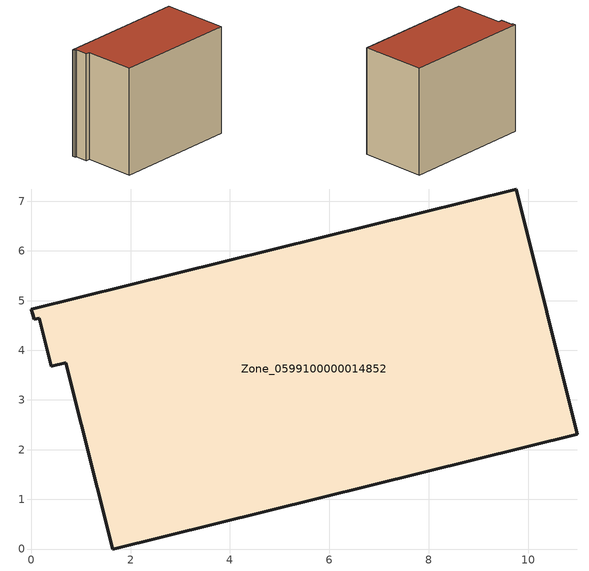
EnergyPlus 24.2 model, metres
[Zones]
Zone_0599100000014852
 floor ground (C_G): 0,4.83 9.76,7.25 10.99,2.31 1.64,0 0.69,3.75 0.4,3.68 0.16,4.65 0.05,4.63 z0
 wall outside (C_F): 9.76,7.25 0,4.83 0.05,4.63 0.16,4.65 0.4,3.68 0.69,3.75 1.64,0 10.99,2.31 9.76,7.25 z0:8.41
 roof outside (C_R): 10.99,2.31 9.76,7.25 0,4.83 0.05,4.63 0.16,4.65 0.4,3.68 0.69,3.75 1.64,0 z8.41
[BUILDING]
Pand.0599100000014852: North Axis=0; Terrain=City; Loads Convergence Tolerance Value=0.04; Temperature Convergence Tolerance Value=0.4; Solar Distribution=FullExterior; Maximum Number of Warmup Days=25; Minimum Number of Warmup Days=1
[Site:Location]
Rotterdam.The.Hague.AP_ZH_NLD Design_Conditions: Latitude=51.96; Longitude=4.45; Time Zone=1; Elevation=-4.5
[SITE:GROUNDTEMPERATURE:BUILDINGSURFACE]
18, 18, 18, 18, 18, 18, 18, 18, 18, 18, 18, 18
[MATERIAL] Thermal Absorptance=0.9; Solar Absorptance=0.7; Visible Absorptance=0.7
Name | Roughness | Thickness | Conductivity | Density | Specific Heat
G.TI.1975-1991 | MediumSmooth | 0.15 | 0.288461 | 540 | 1210
F.TI.1975-1991 | Rough | 0.3 | 0.230769 | 1920 | 840
R.TI.1975-1991 | MediumRough | 0.2 | 0.153846 | 1500 | 1000
[CONSTRUCTION]
C_G: G.TI.1975-1991
C_F: F.TI.1975-1991
C_R: R.TI.1975-1991
[ZONE]
Zone_0599100000014852: Type=1; Multiplier=1; Ceiling Height=Autocalculate; Volume=Autocalculate; Floor Area=autocalculate; Part of Total Floor Area=Yes
[ZONEINFILTRATION:DESIGNFLOWRATE]
Infil_Zone_0599100000014852: Zone or ZoneList or Space or SpaceList=Zone_0599100000014852; Schedule=AlwaysOn; Design Flow Rate Calculation Method=Flow/Area; Flow Rate per Floor Area=0.003; Constant Term Coefficient=1; Temperature Term Coefficient=0; Velocity Term Coefficient=0; Velocity Squared Term Coefficient=0
[HVACTEMPLATE:ZONE:IDEALLOADSAIRSYSTEM]
Zone_0599100000014852: Maximum Heating Supply Air Temperature=50; Minimum Cooling Supply Air Temperature=13; Maximum Heating Supply Air Humidity Ratio=0.0156; Minimum Cooling Supply Air Humidity Ratio=0.0077; Heating Limit=NoLimit; Cooling Limit=NoLimit; Dehumidification Control Type=ConstantSensibleHeatRatio; Cooling Sensible Heat Ratio=0.7; Dehumidification Setpoint=60; Humidification Control Type=None; Humidification Setpoint=30; Outdoor Air Method=None; Outdoor Air Flow Rate per Person=0.00944; Outdoor Air Flow Rate per Zone Floor Area=0; Outdoor Air Flow Rate per Zone=0; Demand Controlled Ventilation Type=None; Outdoor Air Economizer Type=NoEconomizer; Heat Recovery Type=None; Sensible Heat Recovery Effectiveness=0.7; Latent Heat Recovery Effectiveness=0.65
[ZONECONTROL:THERMOSTAT]
ThermostatControl_Zone_0599100000014852: Zone or ZoneList=Zone_0599100000014852; Control Type Schedule=DualSetpointControlType; Control 1=Thermostat_Zone_0599100000014852; Temperature Difference Between Cutout And Setpoint=0
[THERMOSTATSETPOINT:DUALSETPOINT]
Thermostat_Zone_0599100000014852: Heating Setpoint Temperature Schedule=HeatingSetpoint_Zone_0599100000014852; Cooling Setpoint Temperature Schedule=CoolingSetpoint_Zone_0599100000014852
[SCHEDULE:COMPACT]
HeatingSetpoint_Zone_0599100000014852: Through: 12/31, For: AllDays, Until: 24:00, 21
CoolingSetpoint_Zone_0599100000014852: Through: 12/31, For: AllDays, Until: 24:00, 24
DualSetpointControlType: Through: 12/31, For: AllDays, Until: 24:00, 4
AlwaysOn: Through: 12/31, For: AllDays, Until: 24:00, 1
